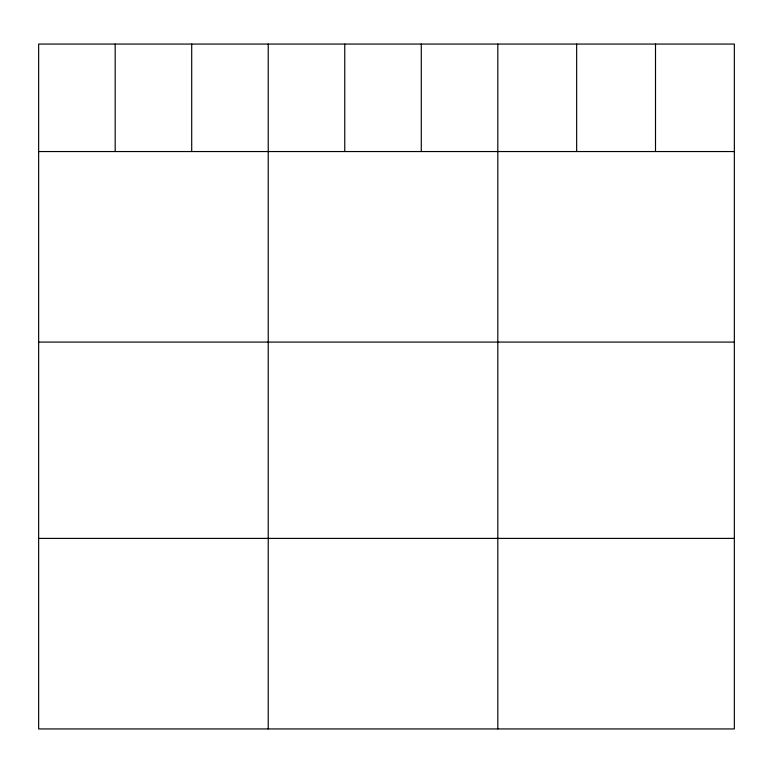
<?xml version="1.0" encoding="UTF-8"?>
<svg xmlns="http://www.w3.org/2000/svg" width="773" height="773" viewBox="0 0 773 773"><rect width="100%" height="100%" fill="white"/><g stroke="black" fill="none" stroke-linecap="round" stroke-linejoin="round"><path stroke-width="1.16" d="M734.35 151.547L734.35 728.939L38.65 728.939L38.65 44.061L734.35 44.061L734.35 151.547L38.65 151.547M38.65 342.081L734.35 342.081M38.65 538.395L734.35 538.395M655.504 44.061L655.504 151.547M576.658 44.061L576.658 151.547M497.812 44.061L497.812 728.939M421.285 44.061L421.285 151.547M344.758 44.061L344.758 151.547M268.231 44.061L268.231 728.939M191.704 44.061L191.704 151.547M115.177 44.061L115.177 151.547"/></g></svg>
